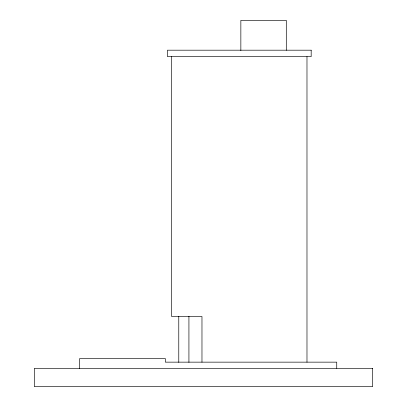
<?xml version="1.0" encoding="UTF-8"?>
<svg xmlns="http://www.w3.org/2000/svg" width="407" height="407" viewBox="0 0 407 407"><rect width="100%" height="100%" fill="white"/><g stroke="black" fill="none" stroke-linecap="round" stroke-linejoin="round"><path stroke-width="0.61" d="M336.737 368.31L336.737 362.149L165.339 362.149L165.339 358.562L79.64 358.562L79.64 368.681M306.98 56.619L306.98 362.164M286.299 50.28L286.299 20.35L240.852 20.35L240.852 50.549M201.974 362.174L201.974 316.534L171.652 316.534L171.652 56.619M188.924 316.32L188.924 362.316M178.775 316.32L178.775 362.316M311.177 50.188L167.455 50.188L167.455 56.619L311.177 56.619L311.177 50.188M372.659 368.345L34.341 368.345L34.341 386.65L372.659 386.65L372.659 368.345"/></g></svg>
